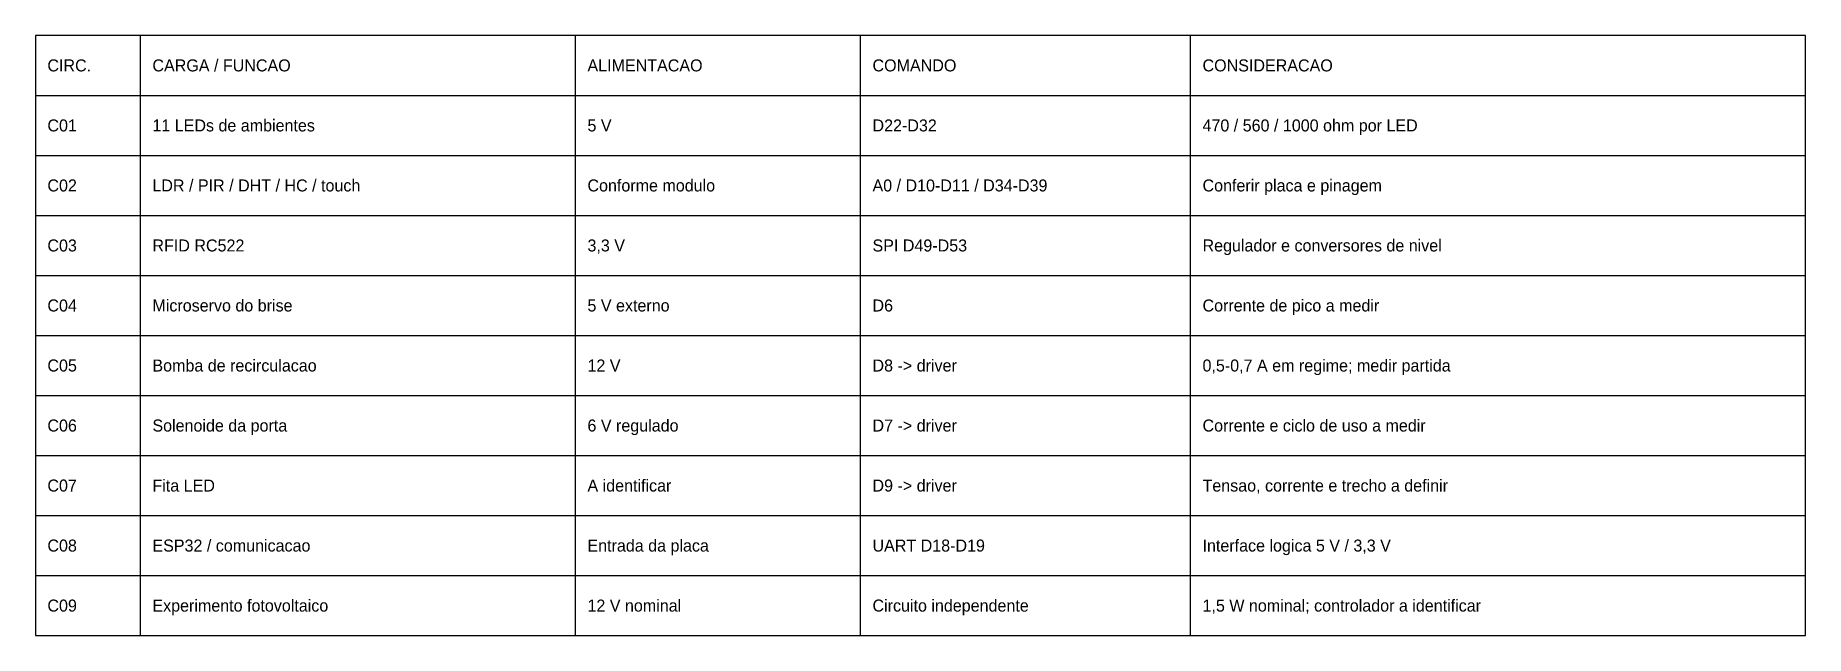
# Model space of a CAD drawing. Header units: millimetres. Extents: x 0 to 1180, y 0 to 400.
import ezdxf
from ezdxf.enums import TextEntityAlignment as Align

# ---------------------------------------------------------------- set-up
doc = ezdxf.new("R2010")
doc.units = ezdxf.units.MM
for name, color, linetype in [('COTAS', 8, 'Continuous'), ('DESENHO', 7, 'Continuous'), ('TEXTO', 8, 'Continuous')]:
    doc.layers.add(name, color=color, linetype=linetype)

msp = doc.modelspace()

# ---------------------------------------------------------------- linework, layer by layer
at = {"layer": 'COTAS'}
for p, q in [((70, 0), (70, 400)), ((360, 0), (360, 400)), ((550, 0), (550, 400)), ((770, 0), (770, 400)), ((0, 360), (1180, 360)), ((0, 320), (1180, 320)), ((0, 280), (1180, 280)), ((0, 240), (1180, 240)), ((0, 200), (1180, 200)), ((0, 160), (1180, 160)), ((0, 120), (1180, 120)), ((0, 80), (1180, 80)), ((0, 40), (1180, 40))]:
    msp.add_line(p, q, dxfattribs=at)
at = {"layer": 'DESENHO'}
msp.add_lwpolyline([(0, 0), (1180, 0), (1180, 400), (0, 400)], close=True, dxfattribs=at)

# ---------------------------------------------------------------- texts
at = {"layer": 'TEXTO'}
for s, height, p in [('CIRC.', 8.01, (8, 380)), ('CARGA / FUNCAO', 8.005, (78, 380)), ('ALIMENTACAO', 8.005, (368, 380)), ('COMANDO', 8.01, (558, 380)), ('CONSIDERACAO', 8.005, (778, 380)), ('C01', 8.01, (8, 340)), ('11 LEDs de ambientes', 8.005, (78, 340)), ('5 V', 8.01, (368, 340)), ('D22-D32', 8.01, (558, 340)), ('470 / 560 / 1000 ohm por LED', 8.005, (778, 340)), ('C02', 8.01, (8, 300)), ('LDR / PIR / DHT / HC / touch', 8.005, (78, 300)), ('Conforme modulo', 8.005, (368, 300)), ('A0 / D10-D11 / D34-D39', 8.005, (558, 300)), ('Conferir placa e pinagem', 8.005, (778, 300)), ('C03', 8.01, (8, 260)), ('RFID RC522', 8.01, (78, 260)), ('3,3 V', 8.01, (368, 260)), ('SPI D49-D53', 8.005, (558, 260)), ('Regulador e conversores de nivel', 8.005, (778, 260)), ('Microservo do brise', 8.005, (78, 220)), ('Corrente de pico a medir', 8.005, (778, 220)), ('C04', 8.01, (8, 220)), ('5 V externo', 8.005, (368, 220)), ('D6', 8.01, (558, 220)), ('C05', 8.01, (8, 180)), ('Bomba de recirculacao', 8.005, (78, 180)), ('12 V', 8.01, (368, 180)), ('D8 -> driver', 8.005, (558, 180)), ('0,5-0,7 A em regime; medir partida', 8.005, (778, 180)), ('C06', 8.01, (8, 140)), ('Solenoide da porta', 8.005, (78, 140)), ('6 V regulado', 8.005, (368, 140)), ('D7 -> driver', 8.005, (558, 140)), ('Corrente e ciclo de uso a medir', 8.005, (778, 140)), ('C07', 8.01, (8, 100)), ('Fita LED', 8.01, (78, 100)), ('A identificar', 8.005, (368, 100)), ('D9 -> driver', 8.005, (558, 100)), ('Tensao, corrente e trecho a definir', 8.005, (778, 100)), ('C08', 8.01, (8, 60)), ('ESP32 / comunicacao', 8.005, (78, 60)), ('Entrada da placa', 8.005, (368, 60)), ('UART D18-D19', 8.005, (558, 60)), ('Interface logica 5 V / 3,3 V', 8.005, (778, 60)), ('C09', 8.01, (8, 20)), ('Experimento fotovoltaico', 8.005, (78, 20)), ('12 V nominal', 8.005, (368, 20)), ('Circuito independente', 8.005, (558, 20)), ('1,5 W nominal; controlador a identificar', 8.005, (778, 20))]:
    msp.add_text(s, height=height, dxfattribs=at).set_placement(p, align=Align.MIDDLE_LEFT)

doc.saveas('drawing.dxf')
